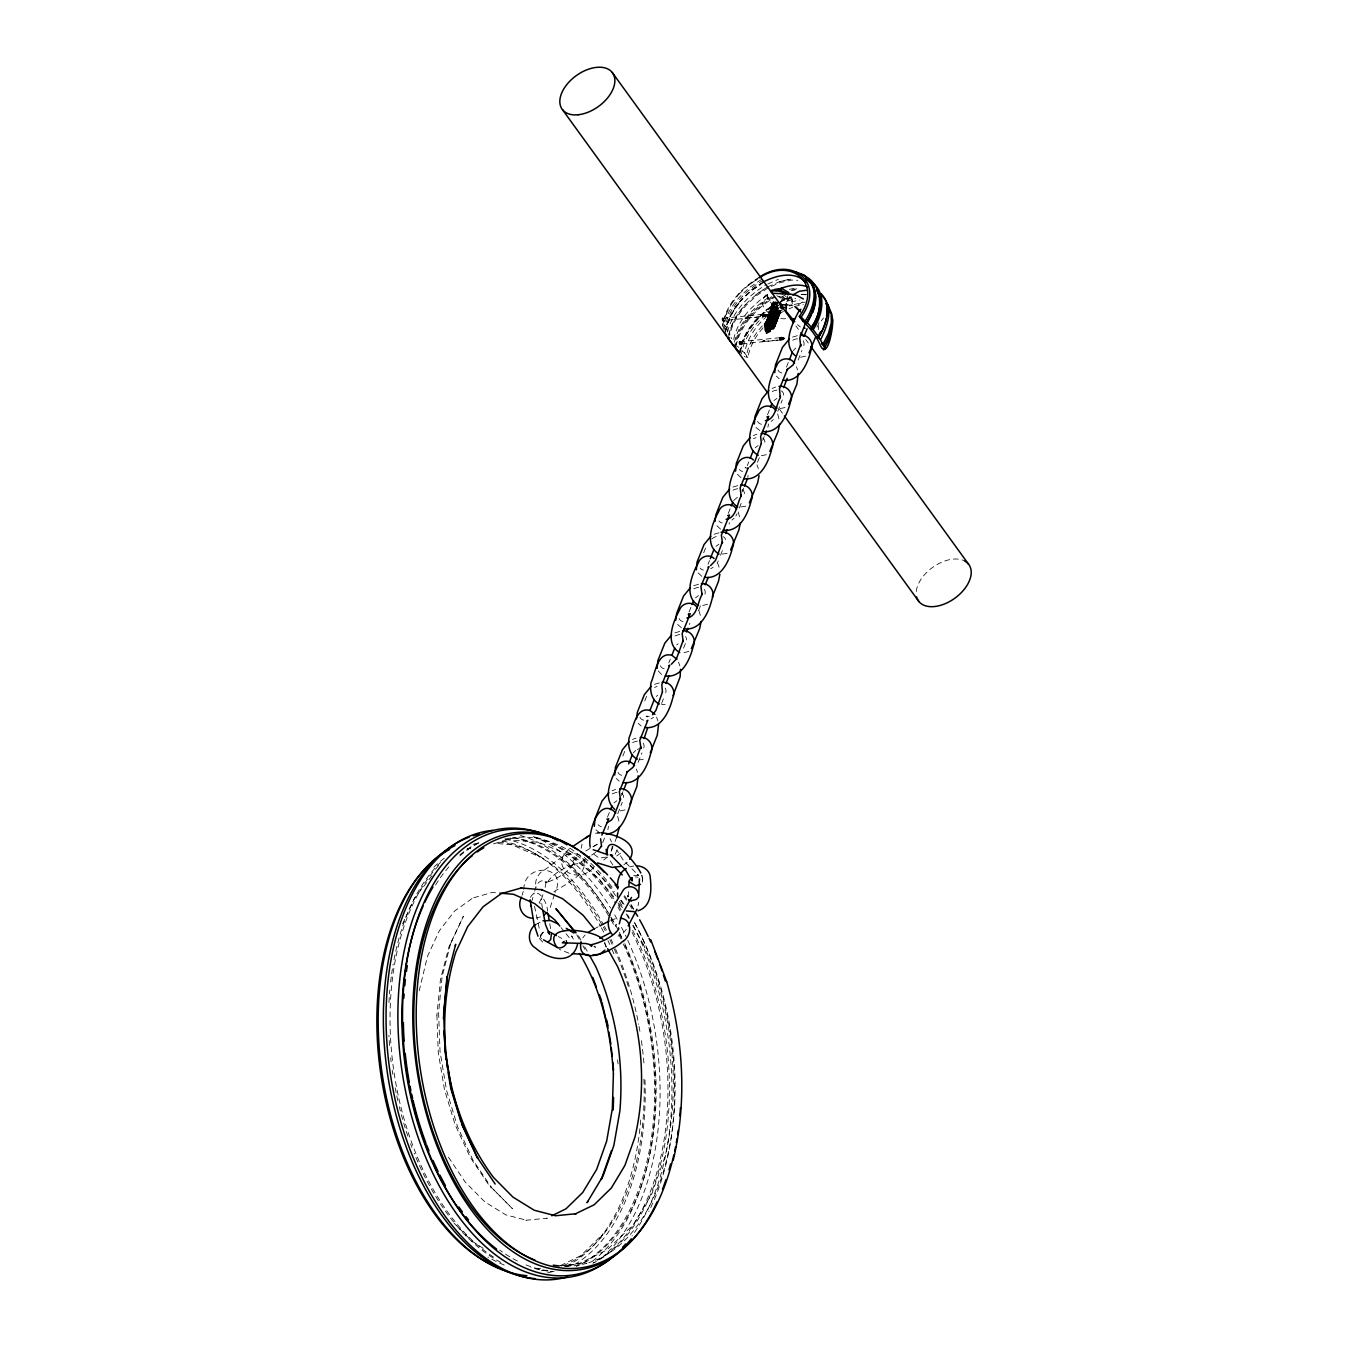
<?xml version="1.0" encoding="UTF-8"?>
<svg xmlns="http://www.w3.org/2000/svg" width="1347" height="1347" viewBox="0 0 1347 1347"><rect width="100%" height="100%" fill="white"/><g stroke="black" fill="none" stroke-linecap="round" stroke-linejoin="round"><path stroke-width="0.75" stroke-dasharray="5 3.75" d="M617.094 849.688L615.175 854.402M642.654 879.473L641.795 875.213L642.115 876.274M642.266 882.167L642.654 879.423M642.637 880.82L642.3 876.931M628.527 896.698L628.729 890.384M540.484 936.333L540.551 935.037M419.186 990.853L427.487 956.319L439.358 930.726L454.629 911.027L473.117 897.792L472.309 898.18L492.16 892.438L495.932 892.775M762.52 315.198L763.025 314.255L767.756 314.945C763.193 318.97 758.63 313.902 767.756 314.945L763.294 316.562L723.272 320.603L723.524 318.246L723.474 320.434M723.002 318.296L763.025 314.255L767.756 314.945L763.698 316.141L765.298 316.175L763.193 314.272M739.991 341.734L780.014 337.693L784.745 338.383C778.212 344.411 777.472 333.719 784.745 338.383L780.283 340L740.261 344.041M780.334 337.794L784.745 338.383L780.688 339.596L782.287 339.612L780.166 337.71M608.507 826.283L607.867 829.634M729.299 522.552L729.182 524.101M747.821 477.444L748.056 475.39M768.531 423.918L767.891 427.268M818.723 325.721L818.218 329.695M605.813 946.992L604.517 941.368M612.296 846.152L611.622 850.462M759.304 277.229C741.507 287.904 724.922 305.163 722.413 326.546M581.18 848.206L582.022 844.03M638.023 905.807L638.714 902.271M722.379 325.149L726.252 313.986M689.832 623.257L689.445 624.537M647.452 716.89L647.621 716.217M723.928 330.554C727.919 308.85 744.201 291.508 762.655 280.563M727.835 331.109A78.126 50.445 13.3 0 1 726.892 328.567L729.535 318.515L734.839 308.194L742.466 298.293M727.548 332.137C732.313 311.527 748.444 295.397 766.089 284.789M728.912 334.544C733.576 314.541 748.915 298.495 766.056 288.005M734.401 342.121C739.065 322.118 754.404 306.072 771.545 295.599M735.984 346.179C740.379 324.829 756.795 307.958 774.996 297.081M739.974 352.695C743.965 330.992 760.247 313.666 778.701 302.705M783.398 311.393C766.376 321.462 751.458 337.508 747.871 357.511L744.588 352.981C748.174 332.978 763.092 316.932 780.115 306.863M522.08 895.267L523.225 891.411M523.815 889.475C523.646 862.147 568.586 864.572 555.099 892.489M531.493 902.204L534.22 893.078M534.776 891.243C535.146 886.006 539.036 879.069 545.249 880.904L547.269 882.554L545.097 881.999L546.545 883.699C551.546 874.388 564.528 867.417 573.687 864.471L573.149 860.615L579.311 855.278M542.959 894.677L540.046 903.601M545.148 887.37L546.192 881.645L546.444 882.47C555.587 879.524 568.569 872.553 573.553 863.242L573.317 864.185L572.778 862.652L574.748 864.067L578.57 863.595L589.986 856.187M554.526 894.408L549.627 909.208M540.299 936.805L542.689 933L545.552 931.552M726.218 314.12L731.556 303.664M530.449 897.287C537.621 884.743 547.741 903.113 547.471 911.027M540.4 935.727L542.521 932.461L545.215 931.653M763.8 315.602L763.446 316.494L767.756 314.945L763.345 314.356M764.877 324.795L774.39 300.432M765.18 326.866A5.523 3.165 21.3 0 1 768.733 322.455A5.523 3.165 21.3 0 1 774.239 328.399A5.523 3.165 21.3 0 1 765.18 326.866L765.416 326.395M769.255 331.463A1.936 1.111 21.3 0 0 767.335 329.375A1.936 1.111 21.3 0 0 766.089 330.924A1.936 1.111 21.3 0 0 769.255 331.463L769.39 331.21M780.469 303.328L782.22 298.832L789.174 297.839L787.995 300.852M770.501 330.385A2.711 1.549 21.3 0 0 767.79 327.456A2.711 1.549 21.3 0 0 766.056 329.628A2.711 1.549 21.3 0 0 770.501 330.385L770.686 330.015M771.191 329.796A3.149 1.802 21.3 0 0 768.043 326.412A3.149 1.802 21.3 0 0 766.022 328.921A3.149 1.802 21.3 0 0 771.191 329.796L771.41 329.375M772.808 328.298A4.125 2.357 21.3 0 0 768.682 323.869A4.125 2.357 21.3 0 0 766.039 327.153A4.125 2.357 21.3 0 0 772.808 328.298L773.077 327.742M773.599 327.725L780.182 310.803M787.322 300.6L787.153 297.131L788.904 292.636M791.985 304.203L792.39 303.142M780.789 339.04L780.435 339.932L784.745 338.383L779.846 337.76L784.745 338.383L780.115 339.983M622.836 756.071L625.109 750.346M644.758 700.928L647.031 695.204M703.69 552.741L706.737 545.114M607.497 817.107L609.72 811.517M668.819 662.892L670.301 659.171M689.058 611.993L691.28 606.419M708.051 564.258L709.532 560.537M728.289 513.375L730.512 507.785M747.282 465.624L748.764 461.903M767.521 414.741L769.743 409.151M786.446 367.142L788.668 361.552M602.681 842.666L606.386 833.355M621.455 795.488L622.937 791.767M742.248 491.756L743.729 488.035M762.722 440.301L764.187 436.58M617.734 813.723L622.28 802.273M638.141 762.385L641.93 752.855M661.596 703.437L663.869 697.712M683.569 648.16L685.842 642.452A11.029 6.937 -36.4 0 0 685.572 636.575M698.554 610.528L700.827 604.803M720.527 555.25L722.8 549.525M739.284 508.072L741.557 502.364M757.485 462.341L759.759 456.616M777.758 411.357L782.304 399.924M798.165 360.036L801.953 350.506M611.134 851.22L614.249 843.407M615.023 841.471L616.572 837.565M402.585 923.874L405.127 918.401M405.969 916.583L414.455 898.365L434.003 873.109M765.972 333.18C768.75 334.561 762.217 329.274 764.894 325.519M626.304 929.329L622.297 934.262L618.088 936.098M600.981 1236.832L603.136 1233.835L580.742 1255.673L560.655 1265.523M787.759 300.482L792.76 294.926M821.266 320.956L823.438 318.044M731.488 303.934L739.183 293.764M582.746 937.882L585.069 935.003M793.248 350.607L795.757 348.014M733.61 500.562L737.685 497.009M633.225 752.956L635.733 750.38M592.933 846.876L598.506 843.744M620.462 853.274L616.673 855.985M798.333 304.759L802.846 301.745M739.149 293.983L748.595 284.992L759.152 277.92M773.953 400.547L776.916 398.375M755.196 447.726L758.159 445.554M715.964 546.36L718.928 544.188M695.507 597.815L698.47 595.643M676.733 644.977L678.13 643.782M656.275 696.45L657.673 695.237M613.929 802.913L616.892 800.741M766.914 333.568L772.74 328.786M569.394 848.728C547.017 867.653 579.058 886.595 594.465 866.374M607.649 857.062L601.318 861.794M627.247 862.232L623.846 864.791M766.359 294.639C753.714 305.87 774.693 320.872 786.614 318.549M748.679 285.093L757.839 278.947M761.627 279.351L750.178 287.029L739.974 296.559A60.127 36.773 -35.9 0 0 723.204 328.954M751.862 289.521L760.92 283.442M763.294 282.045L752.013 289.605L741.961 298.983A59.352 36.302 -35.9 0 0 725.427 330.992M763.631 282.298L752.266 289.925L742.13 299.371A59.739 36.537 -35.9 0 0 725.477 331.581M752.401 290.11L760.449 284.722M755.785 294.757L767.285 287.046M767.958 287.989L756.458 295.7L746.204 305.264A60.379 36.925 -35.9 0 0 729.973 334.359M767.723 294.959L759.759 300.297L749.808 309.591A58.78 35.948 -35.9 0 0 733.442 341.296M771.814 296.66L761.947 303.277L751.71 312.841A60.379 36.925 -35.9 0 0 734.856 345.371M774.138 296.508L762.638 304.22L752.384 313.784A60.379 36.925 -35.9 0 0 735.546 346.314M777.96 302.082L766.595 309.692L756.458 319.155A59.739 36.537 -35.9 0 0 739.806 351.348M778.01 302.334L766.729 309.894L756.677 319.29A59.352 36.302 -35.9 0 0 740.126 351.281M779.862 304.523L768.413 312.201L758.209 321.714A60.127 36.773 -35.9 0 0 741.439 354.126M782.759 309.591C765.45 319.542 748.494 337.945 746.39 357.14C746.912 357.107 747.417 357.309 747.871 357.511M585.777 850.95L597.108 844.199M591.602 855.109L596.452 851.86M535.635 924.513L542.942 920.809M744.925 318.229L746.81 317.05L747.972 316.932L744.925 318.229L765.298 316.175L763.766 315.888L767.756 314.945L762.873 314.322M761.914 341.683L763.8 340.505L764.961 340.387L761.914 341.683L782.287 339.612L780.755 339.326L784.745 338.383L780.485 337.962M707.596 604.214L700.794 605.982M688.839 651.392L682.037 653.16M553.87 891.815C562.271 885.72 595.963 871.56 580.405 855.396M633.612 875.752L638.326 875.18L623.19 860.093L617.078 850.445M594.616 928.639L598.203 926.77M539.069 903.046L541.124 899.173L542.42 908.299M805.489 356.231L799.663 357.41M785.082 407.552L779.256 408.73M766.308 454.714L760.499 455.892M745.851 506.186L738.846 507.263M727.094 553.348L720.089 554.425M625.059 809.917L619.233 811.096M606.285 857.079L599.28 858.157L593.202 853.745M767.841 284.015L778.347 279.351M767.739 286.877L780.098 281.388L792.087 278.728M771.376 286.456L779.93 282.668L791.565 280.075L797.845 280.294M781.344 300.583L789.78 296.828M781.361 300.836L789.746 297.115M778.381 302.856L790.723 297.367M786.665 301.492L795.639 298.361M788.887 308.934L792.558 307.318M546.461 1218.395L547.32 1218.193L525.936 1220.247L526.829 1220.264L505.967 1214.927L484.937 1201.979L465.17 1182.026L447.979 1156.433M610.713 920.237L617.33 918.166M792.558 337.104L799.411 335.1M772.151 388.424L775.619 387.044M753.394 435.603L756.862 434.222M732.92 487.058L739.772 485.055M714.163 534.22L720.999 532.233M693.705 585.692L700.541 583.689M674.931 632.854L681.784 630.867M654.474 684.327L661.31 682.323M632.534 739.469L636.003 738.089M637.299 749.42L638.949 748.764M612.127 790.79L615.596 789.409M763.126 316.545L767.756 314.945L763.496 314.525M762.958 316.444L767.756 314.945L762.722 314.457M779.947 339.899L784.745 338.383L779.61 338.097M763.698 316.141L767.756 314.945L762.621 314.659M780.688 339.596L784.745 338.383L780.62 338.181M468.133 848.863L467.072 849.166L473.841 847.229M493.49 843.862L515.581 837.447A216.21 127.847 81.1 0 1 614.283 891.798M536.476 918.014L540.383 916.92M762.806 316.292L767.756 314.945L763.631 314.743M779.795 339.73L784.745 338.383L779.543 338.366M665.149 704.447L661.579 704.616M643.209 759.59L639.64 759.759M629.908 866.879L633.696 866.003M779.256 281.725L790.874 279.149M789.308 289.386L795.117 288.09M791.918 289.891L797.727 288.595M791.228 290.75L795.185 289.874M791.11 301.964L800 299.994M794.174 304.506L805.253 302.048M794.393 306.493L803.283 304.523M762.688 316.074L767.756 314.945L762.554 314.912M779.677 339.511L784.745 338.383L780.704 338.451M649.271 716.335L646.139 716.183L647.25 716.789M762.587 315.804L767.756 314.945L763.732 315.013M779.576 339.242L784.745 338.383L779.509 338.653M568.097 1265.826L579.749 1263.267L606.958 1249.932L633.191 1224.844L651.746 1194.183L665.132 1156.147C681.649 1085.766 672.591 1010.721 643.563 944.819L643.159 944.112M762.537 315.501L767.756 314.945L763.783 315.299M779.526 338.939L784.745 338.383L780.772 338.754M560.133 1265.759L586.871 1263.267A216.21 127.847 81.1 0 1 561.312 1266.045M564.157 1266.197L569.192 1265.725M540.585 1268.453L533.26 1268.234M595.526 833.237L599.432 833.052M505.647 839.568L538.716 842.296L570.017 855.665L598.927 878.648L614.198 897.388M600.61 832.749L597.125 832.833M635.279 876.914L638.007 877.183M801.263 294.269L809.547 294.538M801.145 294.572L809.379 294.858M776.815 304.456L771.511 304.371L773.094 301.408L777.758 305.685M497.919 843.592L511.944 844.788L540.046 857.079L537.032 854.84M789.19 304.994L793.097 305.887M569.006 953.221L559.342 949.366M746.12 467.864L745.059 467.46L746.171 468.066M759.792 430.518L755.953 427.47M741.018 477.697L736.691 473.639M720.561 529.152L716.234 525.094M701.804 576.331L697.46 572.273M681.329 627.786L677.002 623.728M599.752 832.884L595.93 829.836M579.378 854.907C564.915 849.031 552.943 865.818 541.662 871.56C537.285 875.466 533.951 882.016 536.611 887.808M745.278 357.039L744.251 356.416M558.23 936.519L561.733 938.421M781.748 293.966L787.153 297.131M776.815 295.666L782.22 298.832M483.203 1248.299L471.82 1241.025L454.208 1223.261M800.354 326.951L797.508 324.694M542.706 942.075L539.036 938.202M541.713 938.876L540.383 937.344M593.909 946.133L595.323 947.53L594.886 946.082M779.206 378.76L776.377 376.15M661.579 674.51L658.245 670.907M641.105 725.982L638.276 723.373M619.182 781.125L616.354 778.515M619.401 903.786L623.291 908.602M578.486 935.811L580.961 940.088M561.093 927.612L564.814 932.208M566.06 933.74L571.027 939.869M572.34 936.99L571.583 935.879L573.569 939.448M795.925 325.991L798.401 329.392M805.792 339.596L808.267 342.997M723.625 324.038L726.892 328.567M779.492 409.168L783.196 414.27M612.952 864.959L609.349 859.639M627.921 896.732L627.449 895.553L627.82 897.068M619.974 906.565L617.97 902.844M630.985 904.426L633.932 909.696M626.271 913.923L628.78 918.418M632.72 925.456L643.563 944.819M604.618 943.371L606.672 947.059M584.75 946.857L588.673 953.878M576.769 934.784L581.853 943.877M582.864 945.695L584.901 949.315M610.006 838.76L611.555 841.858M756.963 464.799L758.327 468.571M738.207 511.961L740.21 519.252M717.732 563.416L719.096 567.205M698.975 610.595L700.979 617.886M678.501 662.051L679.865 665.839M656.578 717.193L657.942 720.982M534.523 906.194L539.844 931.114M796.431 366.788L797.542 369.954M777.674 413.95L779.425 420.618M636.407 769.154L637.518 772.302M617.65 816.316L619.401 822.983M549.761 923.722L550.788 929.683M617.6 1059.752L618.02 1063.861M819.01 322.573A58.78 35.948 -35.9 0 1 816.602 327.893M731.775 338.77A78.126 50.445 13.3 0 1 731 337.491M729.603 334.948A78.126 50.445 13.3 0 1 728.963 333.669M744.588 352.998A78.126 50.445 13.3 0 1 742.096 350.792M738.594 347.341A78.126 50.445 13.3 0 1 737.483 346.162M740.513 351.803A59.352 36.302 -35.9 0 1 757.048 319.795M728.693 336.851A60.379 36.925 -35.9 0 1 745.531 304.321M725.797 331.514A59.352 36.302 -35.9 0 1 742.332 299.505M504.721 838.912A220.959 130.659 81.1 0 1 603.422 924.513M604.433 926.332A220.959 130.659 81.1 0 1 606.386 930.002M611.117 939.398A220.959 130.659 81.1 0 1 612.919 943.22M615.444 948.793A220.959 130.659 81.1 0 1 638.663 1024.309M639.034 1026.363A220.959 130.659 81.1 0 1 640.111 1032.476M641.391 1040.659A220.959 130.659 81.1 0 1 644.135 1065.494M644.96 1079.89A220.959 130.659 81.1 0 1 572.189 1265.911M533.345 836.504A226.734 134.077 81.1 0 1 610.595 908.013M614.687 914.849A226.734 134.077 81.1 0 1 617.667 920.136M621.506 927.342A226.734 134.077 81.1 0 1 626.069 936.603M627.769 940.29A226.734 134.077 81.1 0 1 602.126 1257.61M520.413 835.527A225.101 133.1 81.1 0 1 609.736 915.354M610.78 917.172A225.101 133.1 81.1 0 1 615.865 926.433M619.738 934.06A225.101 133.1 81.1 0 1 622.516 939.886M624.974 945.308A225.101 133.1 81.1 0 1 590.205 1262.829M500.882 1262.425A220.167 130.188 81.1 0 1 455.067 1223.749M453.686 1222.066A220.167 130.188 81.1 0 1 414.203 1153.234M411.929 1147.442A220.167 130.188 81.1 0 1 410.549 1143.721M407.872 1136.144A220.167 130.188 81.1 0 1 399.268 1106.712M397.853 1100.718A220.167 130.188 81.1 0 1 396.523 1094.69M396.102 1092.67A220.167 130.188 81.1 0 1 394.907 1086.558M392.802 1074.249A220.167 130.188 81.1 0 1 392.196 1070.141M391.135 1061.907A220.167 130.188 81.1 0 1 390.664 1057.816M389.552 1045.525A220.167 130.188 81.1 0 1 388.929 1035.237M388.963 1002.538A220.167 130.188 81.1 0 1 389.805 990.096M390.63 981.896A220.167 130.188 81.1 0 1 391.371 975.834M391.657 973.83A220.167 130.188 81.1 0 1 393.206 963.981M393.981 959.738A220.167 130.188 81.1 0 1 440.469 862.45M512.601 837.783A220.167 130.188 81.1 0 1 609.955 918.098M610.982 919.866A220.167 130.188 81.1 0 1 614.99 927.073M618.812 934.498A220.167 130.188 81.1 0 1 622.466 942.092M623.307 943.927A220.167 130.188 81.1 0 1 576.297 1266.433M569.949 848.122A226.734 134.077 81.1 0 1 617.145 897.994M619.283 901.21A226.734 134.077 81.1 0 1 623.459 907.844M627.517 914.748A226.734 134.077 81.1 0 1 629.504 918.284M633.343 925.507A226.734 134.077 81.1 0 1 632.046 1235.923M546.326 1270.17A216.21 127.847 81.1 0 1 540.4 1270.81M504.199 1264.968A216.21 127.847 81.1 0 1 487.951 1257.02M433.869 867.182A216.21 127.847 81.1 0 1 444.712 857.955M473.016 844.316A216.21 127.847 81.1 0 1 480.778 842.751M498.643 842.212A216.21 127.847 81.1 0 1 605.241 930.642M609.922 939.768A216.21 127.847 81.1 0 1 612.599 945.375M614.249 948.995A216.21 127.847 81.1 0 1 628.594 987.418M643.933 1079.099A216.21 127.847 81.1 0 1 561.648 1266.214M505.832 839.029A216.21 127.847 81.1 0 1 511.675 837.935M620.462 900.217A216.21 127.847 81.1 0 1 622.853 903.702M634.184 922.257A216.21 127.847 81.1 0 1 588.757 1262.695M502.414 840.999A219.207 129.615 81.1 0 1 600.341 925.928M601.334 927.729A219.207 129.615 81.1 0 1 604.247 933.218M607.968 940.694A219.207 129.615 81.1 0 1 609.77 944.483M612.262 950.005A219.207 129.615 81.1 0 1 613.878 953.76M640.717 1119.929A219.207 129.615 81.1 0 1 565.656 1266.55M552.371 1271.669A219.207 129.615 81.1 0 1 546.528 1273.1M584.345 857.517A225.101 133.1 81.1 0 1 594.936 867.35M597.597 870.095A225.101 133.1 81.1 0 1 614.249 890.013M621.337 900.2A225.101 133.1 81.1 0 1 624.638 905.302M635.06 923.436A225.101 133.1 81.1 0 1 648.799 1211.475M547.724 1270.659A220.167 130.188 81.1 0 1 522.771 1263.553M517.433 1261.028A220.167 130.188 81.1 0 1 499.788 1250.134M435.552 884.979A220.167 130.188 81.1 0 1 451.279 864.202M459.849 855.901A220.167 130.188 81.1 0 1 479.785 842.548M535.567 837.228A220.167 130.188 81.1 0 1 616.236 902.254M618.408 905.521A220.167 130.188 81.1 0 1 621.59 910.589M632.652 930.322A220.167 130.188 81.1 0 1 605.628 1255.64M603.86 1256.852A220.167 130.188 81.1 0 1 592.933 1263.25M554.139 1271.534A220.167 130.188 81.1 0 1 550.064 1271.299M548.162 1271.113A220.167 130.188 81.1 0 1 530.87 1267.392M459.967 854.773A220.167 130.188 81.1 0 1 482.058 841.067M534.102 837.447A220.167 130.188 81.1 0 1 614.771 902.473M618.004 907.423A220.167 130.188 81.1 0 1 620.125 910.808M632.113 932.427A220.167 130.188 81.1 0 1 593.337 1262.526M493.473 1257.02A220.167 130.188 81.1 0 1 393.307 1067.262A220.167 130.188 81.1 0 1 440.604 863.545M514.066 837.565A220.167 130.188 81.1 0 1 610.393 916.112M611.42 917.863A220.167 130.188 81.1 0 1 618.391 930.541M619.351 932.393A220.167 130.188 81.1 0 1 623.93 941.856M624.772 943.691A220.167 130.188 81.1 0 1 581.5 1264.378M624.503 895.721A219.207 129.615 81.1 0 1 626.944 899.224M631.373 905.908A219.207 129.615 81.1 0 1 633.494 909.292M623.981 896.597A220.959 130.659 81.1 0 1 626.422 900.166M629.672 905.133A220.959 130.659 81.1 0 1 631.81 908.535M675.049 635.986A11.029 6.937 -36.4 0 1 680.083 634.521M664.189 668.701A11.029 6.937 -36.4 0 1 660.198 665.098M723.44 536.712A11.029 6.937 -36.4 0 1 725.562 539.608M711.822 538.851A11.029 6.937 -36.4 0 1 719.315 535.887M718.254 560.975A11.029 6.937 -36.4 0 1 717.059 563.214M713.152 567.222A11.029 6.937 -36.4 0 1 710.711 568.72M703.403 570.067A11.029 6.937 -36.4 0 1 700.187 568.148M643.176 743.174A11.029 6.937 -36.4 0 1 643.445 749.05M632.652 742.601A11.029 6.937 -36.4 0 1 637.687 741.119M621.792 775.3A11.029 6.937 -36.4 0 1 617.802 771.696M762.671 438.078A11.029 6.937 -36.4 0 1 764.305 445.183M753.495 438.735A11.029 6.937 -36.4 0 1 756.054 437.708M742.635 471.433A11.029 6.937 -36.4 0 1 739.402 469.514M665.115 688.031A11.029 6.937 -36.4 0 1 665.384 693.907M654.575 687.458A11.029 6.937 -36.4 0 1 657.134 686.431M653.463 717.311A11.029 6.937 -36.4 0 1 651.022 718.81M643.714 720.157A11.029 6.937 -36.4 0 1 639.741 716.553M803.199 340.808A11.029 6.937 -36.4 0 1 803.486 346.684M792.676 340.235A11.029 6.937 -36.4 0 1 797.71 338.754M781.816 372.951A11.029 6.937 -36.4 0 1 777.825 369.347M781.428 390.916A11.029 6.937 -36.4 0 1 783.062 398.005M772.252 391.556A11.029 6.937 -36.4 0 1 777.303 390.091M773.313 419.54A11.029 6.937 -36.4 0 1 771.141 421.426M761.392 424.271A11.029 6.937 -36.4 0 1 757.418 420.668M621.405 793.265A11.029 6.937 -36.4 0 1 623.038 800.371M612.228 793.922A11.029 6.937 -36.4 0 1 617.28 792.44M601.368 826.637A11.029 6.937 -36.4 0 1 598.152 824.701M742.197 489.533A11.029 6.937 -36.4 0 1 743.83 496.639M733.037 490.19A11.029 6.937 -36.4 0 1 738.072 488.708M737.011 513.796A11.029 6.937 -36.4 0 1 735.816 516.036M734.081 518.174A11.029 6.937 -36.4 0 1 731.909 520.043M722.177 522.905A11.029 6.937 -36.4 0 1 718.944 520.969M704.329 589.397A11.029 6.937 -36.4 0 1 704.616 595.273M693.806 588.824A11.029 6.937 -36.4 0 1 698.84 587.343M682.946 621.523A11.029 6.937 -36.4 0 1 678.972 617.919M779.694 311.073A5.523 3.165 21.3 0 1 771.629 307.672A5.523 3.165 21.3 0 1 775.855 304.169M779.307 310.147A4.597 2.643 21.3 0 1 772.572 307.318A4.597 2.643 21.3 0 1 776.091 304.405M777.253 304.691A4.597 2.643 21.3 0 1 778.347 305.163M779.846 310.551A4.597 2.643 21.3 0 1 773.986 309.709A4.597 2.643 21.3 0 1 772.488 305.718A4.597 2.643 21.3 0 1 778.078 305.853M780.031 311.106A5.523 3.165 21.3 0 1 775.333 314.508A5.523 3.165 21.3 0 1 770.114 308.884A5.523 3.165 21.3 0 1 778.381 309.339M778.785 309.995A4.597 2.643 21.3 0 1 776.209 313.733A4.597 2.643 21.3 0 1 770.989 309.12A4.597 2.643 21.3 0 1 777.977 309.288M777.994 308.985A5.523 3.165 21.3 0 1 772.1 304.641A5.523 3.165 21.3 0 1 776.68 302.065M778.01 308.059A4.597 2.643 21.3 0 1 773.212 304.809A4.597 2.643 21.3 0 1 775.805 302.199M777.741 308.749A4.597 2.643 21.3 0 1 772.824 305.129A4.597 2.643 21.3 0 1 776.647 302.991M777.724 309.692A5.523 3.165 21.3 0 1 771.831 305.331A5.523 3.165 21.3 0 1 776.394 302.772M777.472 309.456A4.597 2.643 21.3 0 1 772.555 305.836A4.597 2.643 21.3 0 1 776.377 303.698M780.654 311.325A5.523 3.165 21.3 0 1 775.148 313.699A5.523 3.165 21.3 0 1 770.265 308.429A5.523 3.165 21.3 0 1 777.455 307.891M779.913 311.561A4.597 2.643 21.3 0 1 774.205 312.386A4.597 2.643 21.3 0 1 771.663 307.84A4.597 2.643 21.3 0 1 778.246 308.581M780.401 311.41A5.523 3.165 21.3 0 1 773.38 310.416A5.523 3.165 21.3 0 0 769.844 314.912A5.523 3.165 21.3 0 0 778.903 316.461A5.523 3.165 21.3 0 0 773.38 310.5A5.523 3.165 21.3 0 1 771.562 305.617A5.523 3.165 21.3 0 1 778.28 305.786M779.576 311.241A4.597 2.643 21.3 0 1 773.717 310.416A4.597 2.643 21.3 0 1 772.218 306.426A4.597 2.643 21.3 0 1 777.808 306.56M777.741 307.183A5.523 3.165 21.3 0 0 770.669 307.47A5.523 3.165 21.3 0 0 774.508 312.689A5.523 3.165 21.3 0 0 780.906 311.494A5.523 3.165 21.3 0 1 773.919 311.595A5.523 3.165 21.3 0 1 771.107 306.544A5.523 3.165 21.3 0 1 778.01 306.493M779.879 311.477A4.597 2.643 21.3 0 1 774.121 311.511A4.597 2.643 21.3 0 1 771.78 307.301A4.597 2.643 21.3 0 1 777.522 307.268M779.964 310.366A5.523 3.165 21.3 0 1 771.898 306.964A5.523 3.165 21.3 0 1 776.125 303.479M781.816 296.155A4.597 2.643 21.3 0 1 784.493 299.724A4.597 2.643 21.3 0 1 780.721 301.172M790.824 296.761A13.184 7.56 21.3 0 1 789.325 305.988M777.286 305.298A13.184 7.56 21.3 0 1 767.874 293.427L767.47 294.488A13.184 7.56 21.3 0 0 776.865 306.341M790.42 297.822A13.184 7.56 21.3 0 1 790.824 305.836M779.138 296.458A4.597 2.643 21.3 0 1 783.786 301.408M782.876 296.593A4.597 2.643 21.3 0 1 784.459 299.893A4.597 2.643 21.3 0 1 780.789 301.004M916.263 591.501A31.065 18.993 -35.9 0 1 935.256 565.622A31.065 18.993 -35.9 0 1 964.654 560.992M436.899 1015.133L438.263 1052.462L444.476 1089.622L455.252 1125.014L470.322 1157.477L488.641 1184.703L512.416 1208.629L490.51 1186.539L491.621 1187.801L472.797 1159.801L457.677 1127.052L446.547 1090.346L440.031 1051.451L438.6 1012.523L442.119 976.541L450.891 942.597L450.42 944.112L463.435 916.128L448.854 947.076L440.452 979.572L436.899 1015.133M740.042 342.357C740.48 346.684 742.214 340.202 740.042 342.357M616.387 924.614L615.512 925.507L616.387 924.614M772.555 304.052L771.663 304.388L772.555 304.052M573.687 864.471L572.829 864.404L575.001 864.959L573.165 863.663L573.755 864.303M638.326 875.18L637.4 874.557L638.326 875.23M722.278 318.262A1.852 1.01 84.2 0 0 723.086 321.26A1.852 1.01 84.2 0 0 724.046 318.818A1.852 1.01 84.2 0 0 722.278 318.262M722.8 318.212A1.852 1.01 84.2 0 0 723.625 321.209A1.852 1.01 84.2 0 0 724.568 318.768A1.852 1.01 84.2 0 0 722.8 318.212M739.267 341.7A1.852 1.01 84.2 0 0 740.075 344.697A1.852 1.01 84.2 0 0 741.035 342.256A1.852 1.01 84.2 0 0 739.267 341.7M739.789 341.65A1.852 1.01 84.2 0 0 740.597 344.647A1.852 1.01 84.2 0 0 741.557 342.205A1.852 1.01 84.2 0 0 739.789 341.65M769.558 315.619A5.523 3.165 21.3 0 0 778.633 317.168A5.523 3.165 21.3 0 0 773.111 311.208A5.523 3.165 21.3 0 0 769.558 315.619M770.4 315.114A4.597 2.643 21.3 0 0 777.96 316.393A4.597 2.643 21.3 0 0 773.363 311.426A4.597 2.643 21.3 0 0 770.4 315.114M770.13 315.804A4.597 2.643 21.3 0 0 777.69 317.101A4.597 2.643 21.3 0 0 773.077 312.134A4.597 2.643 21.3 0 0 770.13 315.804M767.925 319.845A5.523 3.165 21.3 0 0 776.983 321.377A5.523 3.165 21.3 0 0 771.461 315.417A5.523 3.165 21.3 0 0 767.925 319.845M768.767 319.323A4.597 2.643 21.3 0 0 776.31 320.603A4.597 2.643 21.3 0 0 771.713 315.653A4.597 2.643 21.3 0 0 768.767 319.323M768.48 320.03A4.597 2.643 21.3 0 0 776.04 321.31A4.597 2.643 21.3 0 0 771.444 316.343A4.597 2.643 21.3 0 0 768.48 320.03M768.194 319.138A5.523 3.165 21.3 0 0 777.27 320.67A5.523 3.165 21.3 0 0 771.747 314.71A5.523 3.165 21.3 0 0 768.194 319.138M769.036 318.616A4.597 2.643 21.3 0 0 776.596 319.913A4.597 2.643 21.3 0 0 771.983 314.945A4.597 2.643 21.3 0 0 769.036 318.616M770.383 313.514A5.523 3.165 21.3 0 0 779.458 315.046A5.523 3.165 21.3 0 0 773.936 309.103A5.523 3.165 21.3 0 0 770.383 313.514M771.225 312.992A4.597 2.643 21.3 0 0 778.785 314.289A4.597 2.643 21.3 0 0 774.171 309.322A4.597 2.643 21.3 0 0 771.225 312.992M770.955 313.699A4.597 2.643 21.3 0 0 778.499 314.979A4.597 2.643 21.3 0 0 773.902 310.029A4.597 2.643 21.3 0 0 770.955 313.699M770.114 314.221A5.523 3.165 21.3 0 0 779.172 315.754A5.523 3.165 21.3 0 0 773.666 309.793A5.523 3.165 21.3 0 0 770.114 314.221M770.669 314.407A4.597 2.643 21.3 0 0 778.229 315.686A4.597 2.643 21.3 0 0 773.633 310.719A4.597 2.643 21.3 0 0 770.669 314.407M768.463 318.431A5.523 3.165 21.3 0 0 777.539 319.98A5.523 3.165 21.3 0 0 772.016 314.019A5.523 3.165 21.3 0 0 768.463 318.431M769.305 317.926A4.597 2.643 21.3 0 0 776.865 319.205A4.597 2.643 21.3 0 0 772.269 314.238A4.597 2.643 21.3 0 0 769.305 317.926M769.289 316.326A5.523 3.165 21.3 0 0 778.364 317.858A5.523 3.165 21.3 0 0 772.841 311.898A5.523 3.165 21.3 0 0 769.289 316.326M769.861 316.511A4.597 2.643 21.3 0 0 777.404 317.791A4.597 2.643 21.3 0 0 772.808 312.841A4.597 2.643 21.3 0 0 769.861 316.511M768.75 317.724A5.523 3.165 21.3 0 0 777.808 319.273A5.523 3.165 21.3 0 0 772.286 313.312A5.523 3.165 21.3 0 0 768.75 317.724M769.575 317.219A4.597 2.643 21.3 0 0 777.135 318.498A4.597 2.643 21.3 0 0 772.538 313.531A4.597 2.643 21.3 0 0 769.575 317.219M769.019 317.033A5.523 3.165 21.3 0 0 778.078 318.565A5.523 3.165 21.3 0 0 772.555 312.605A5.523 3.165 21.3 0 0 769.019 317.033M770.669 312.807A5.523 3.165 21.3 0 0 779.728 314.356A5.523 3.165 21.3 0 0 774.205 308.396A5.523 3.165 21.3 0 0 770.669 312.807M771.494 312.302A4.597 2.643 21.3 0 0 779.054 313.582A4.597 2.643 21.3 0 0 774.458 308.615A4.597 2.643 21.3 0 0 771.494 312.302M765.736 331.143A2.324 1.33 21.3 0 0 769.541 331.783A2.324 1.33 21.3 0 0 767.218 329.291A2.324 1.33 21.3 0 0 765.736 331.143M765.972 331.227A1.936 1.111 21.3 0 0 769.154 331.766A1.936 1.111 21.3 0 0 767.218 329.678A1.936 1.111 21.3 0 0 765.972 331.227M765.871 329.948A2.795 1.6 21.3 0 0 770.467 330.722A2.795 1.6 21.3 0 0 767.672 327.708A2.795 1.6 21.3 0 0 765.871 329.948A2.711 1.549 21.3 0 0 770.349 330.79A2.711 1.549 21.3 0 0 767.638 327.877A2.711 1.549 21.3 0 0 765.904 330.032M766.291 329.678A2.324 1.33 21.3 0 0 770.13 330.335A2.324 1.33 21.3 0 0 767.79 327.809A2.324 1.33 21.3 0 0 766.291 329.678M766.157 330.032A2.324 1.33 21.3 0 0 769.979 330.689A2.324 1.33 21.3 0 0 767.655 328.18A2.324 1.33 21.3 0 0 766.157 330.032M765.635 330.554A2.795 1.6 21.3 0 0 770.231 331.328A2.795 1.6 21.3 0 0 767.436 328.314A2.795 1.6 21.3 0 0 765.635 330.554M766.056 330.284A2.324 1.33 21.3 0 0 769.878 330.941A2.324 1.33 21.3 0 0 767.554 328.415A2.324 1.33 21.3 0 0 766.056 330.284M765.921 330.638A2.324 1.33 21.3 0 0 769.743 331.295A2.324 1.33 21.3 0 0 767.42 328.786A2.324 1.33 21.3 0 0 765.921 330.638M765.567 329.914A3.25 1.869 21.3 0 0 770.905 330.823A3.25 1.869 21.3 0 0 767.655 327.321A3.25 1.869 21.3 0 0 765.567 329.914M765.45 329.274A3.788 2.172 21.3 0 0 771.663 330.335A3.788 2.172 21.3 0 0 767.874 326.243A3.788 2.172 21.3 0 0 765.45 329.274M765.837 329.409A3.149 1.802 21.3 0 0 771.006 330.284A3.149 1.802 21.3 0 0 767.857 326.883A3.149 1.802 21.3 0 0 765.837 329.409M765.416 328.516A4.243 2.441 21.3 0 0 772.387 329.712A4.243 2.441 21.3 0 0 768.144 325.132A4.243 2.441 21.3 0 0 765.416 328.516M766.056 328.129A3.536 2.037 21.3 0 0 771.882 329.123A3.536 2.037 21.3 0 0 768.329 325.3A3.536 2.037 21.3 0 0 766.056 328.129M765.854 328.668A3.536 2.037 21.3 0 0 771.663 329.661A3.536 2.037 21.3 0 0 768.127 325.839A3.536 2.037 21.3 0 0 765.854 328.668M765.298 327.607A4.95 2.829 21.3 0 0 773.397 328.988A4.95 2.829 21.3 0 0 768.463 323.667A4.95 2.829 21.3 0 0 765.298 327.607M765.803 327.792A4.125 2.357 21.3 0 0 772.555 328.937A4.125 2.357 21.3 0 0 768.447 324.492A4.125 2.357 21.3 0 0 765.803 327.792M766.83 322.64A5.523 3.165 21.3 0 0 775.889 324.189A5.523 3.165 21.3 0 0 770.366 318.229A5.523 3.165 21.3 0 0 766.83 322.64M767.655 322.135A4.597 2.643 21.3 0 0 775.215 323.415A4.597 2.643 21.3 0 0 770.619 318.464A4.597 2.643 21.3 0 0 767.655 322.135M767.386 322.842A4.597 2.643 21.3 0 0 774.946 324.122A4.597 2.643 21.3 0 0 770.349 319.155A4.597 2.643 21.3 0 0 767.386 322.842M766.022 326.361A4.597 2.643 21.3 0 0 773.565 327.641A4.597 2.643 21.3 0 0 768.969 322.674A4.597 2.643 21.3 0 0 766.022 326.361M765.753 327.052A4.597 2.643 21.3 0 0 773.313 328.298A4.597 2.643 21.3 0 0 768.666 323.347A4.597 2.643 21.3 0 0 765.753 327.052M765.45 326.159A5.523 3.165 21.3 0 0 774.525 327.708A5.523 3.165 21.3 0 0 769.002 321.748A5.523 3.165 21.3 0 0 765.45 326.159M766.291 325.654A4.597 2.643 21.3 0 0 773.852 326.934A4.597 2.643 21.3 0 0 769.255 321.967A4.597 2.643 21.3 0 0 766.291 325.654M767.655 320.535A5.523 3.165 21.3 0 0 776.714 322.085A5.523 3.165 21.3 0 0 771.191 316.124A5.523 3.165 21.3 0 0 767.655 320.535M768.211 320.738A4.597 2.643 21.3 0 0 775.771 322.017A4.597 2.643 21.3 0 0 771.158 317.05A4.597 2.643 21.3 0 0 768.211 320.738M767.369 321.243A5.523 3.165 21.3 0 0 776.444 322.792A5.523 3.165 21.3 0 0 770.922 316.831A5.523 3.165 21.3 0 0 767.369 321.243M767.942 321.428A4.597 2.643 21.3 0 0 775.485 322.724A4.597 2.643 21.3 0 0 770.888 317.757A4.597 2.643 21.3 0 0 767.942 321.428M765.736 325.452A5.523 3.165 21.3 0 0 774.794 327.001A5.523 3.165 21.3 0 0 769.272 321.041A5.523 3.165 21.3 0 0 765.736 325.452M766.561 324.947A4.597 2.643 21.3 0 0 774.121 326.227A4.597 2.643 21.3 0 0 769.524 321.276A4.597 2.643 21.3 0 0 766.561 324.947M766.544 323.347A5.523 3.165 21.3 0 0 775.619 324.896A5.523 3.165 21.3 0 0 770.097 318.936A5.523 3.165 21.3 0 0 766.544 323.347M767.117 323.549A4.597 2.643 21.3 0 0 774.677 324.829A4.597 2.643 21.3 0 0 770.063 319.862A4.597 2.643 21.3 0 0 767.117 323.549M766.005 324.762A5.523 3.165 21.3 0 0 775.064 326.294A5.523 3.165 21.3 0 0 769.541 320.333A5.523 3.165 21.3 0 0 766.005 324.762M766.847 324.24A4.597 2.643 21.3 0 0 774.39 325.536A4.597 2.643 21.3 0 0 769.794 320.569A4.597 2.643 21.3 0 0 766.847 324.24M766.275 324.055A5.523 3.165 21.3 0 0 775.35 325.587A5.523 3.165 21.3 0 0 769.827 319.643A5.523 3.165 21.3 0 0 766.275 324.055M767.1 321.95A5.523 3.165 21.3 0 0 776.158 323.482A5.523 3.165 21.3 0 0 770.636 317.522A5.523 3.165 21.3 0 0 767.1 321.95"/><path stroke-width="1.5" d="M640.818 873.024C636.205 863.376 606.217 826.553 606.992 854.941M631.709 879.709L631.726 878.412L632.08 880.955L625.597 870.061L610.477 854.924L612.565 855.345M606.15 849.317L606.504 853.223M735.546 346.314L736.018 348.519A114.714 74.051 13.3 0 0 737.499 350.136M617.482 896.934L617.616 892.943M617.734 888.969C616.741 881.174 618.963 872.385 626.355 868.495M613.39 1073.896L612.346 1108.716L606.689 1141.027L596.637 1169.432L582.746 1192.465L566.026 1208.798L551.799 1215.769M613.205 1109.995L613.575 1097.418M628.847 886.174L629.268 880.517L631.81 878.092M639.438 878.85L638.646 897.119L636.104 899.543L630.834 900.773M666.765 981.862C683.367 1039.648 687.189 1101.375 673.264 1160.137M619.3 923.857L621.405 915.707L631.49 897.422M619.536 826.587L616.572 837.565M647.671 727.784L644.085 738.577M701.097 621.472L699.682 628.561L691.365 648.631M719.87 574.31L718.456 581.399L712.243 596.99M740.328 522.855L738.914 529.927L730.596 549.997M759.085 475.676L757.671 482.765L749.353 502.818M779.559 424.221L778.145 431.293L769.827 451.363M601.2 846.354L598.068 850.782M564.174 941.368L562.356 942.833L585.911 943.523L592.175 945.156M802.627 320.923A78.126 38.255 28.3 0 1 813.537 333.197A78.126 38.255 28.3 0 1 820.323 345.337C828.119 361.956 833.978 322.96 832.53 318.936M566.548 943.119L566.666 942.412C565.689 947.21 559.14 949.13 556.816 947.194L543.481 939.836M577.526 944.281C572.424 965.732 548.01 959.468 535.651 948.12C526.845 943.27 527.839 929.918 535.635 924.513M600.594 838.794L601.604 846.472M580.961 941.705C576.364 968.762 614.619 949.534 622.179 941.789C631.794 936.99 633.174 919.125 620.411 918.233M683.165 641.61L683.114 640.482L676.346 659.037L671.378 664.223M701.922 594.431L701.871 593.303L701.77 595.105C697.426 602.362 697.544 616.421 686.903 617.987M780.384 397.18L780.334 396.035L780.216 397.836C775.872 405.093 775.99 419.153 765.349 420.735M447.086 977.552L447.305 976.508L443.668 1012.86L445.099 1050.896L451.514 1089.235L462.644 1125.755L477.73 1158.218L477.175 1157.225M831.015 331.497L828.91 339.545L823.589 349.866M786.345 303.479L786.059 311.208L794.73 321.731M631.709 879.052L632.097 877.705M787.17 378.305L783.701 387.549M824.617 349.361C825.846 346.785 818.488 341.111 822.916 344.31L828.472 333.5L831.352 322.505L831.116 312.555M521.491 897.203C516.743 905.925 522.08 917.947 532.57 918.199M455.269 945.712L455.69 944.314L446.834 978.444L443.399 1018.618M611.471 1150.607L601.233 1179.517L601.957 1177.884M780.519 291.407L781.698 288.41L788.904 292.636M610.46 809.648L611.942 805.927M628.645 763.917L632.349 754.606M654.945 714.381L649.944 710.441L654.272 699.463M676.884 659.239L671.884 655.299L674.746 648.008M692.021 604.55L693.503 600.829M710.273 558.685L713.977 549.374M731.253 505.916L732.734 502.195M750.245 458.182L753.192 450.74M770.484 407.282L771.966 403.561M789.409 359.683L792.373 352.24M601.856 835.123L608.676 818.791L606.925 819.245M805.489 323.095L799.781 337.929L800.556 344.984M623.678 789.914L626.624 782.455M666.007 683.434L668.971 675.992M686.482 631.979L687.963 628.258M705.239 584.8L708.202 577.358M725.713 533.345L727.195 529.624M744.47 486.183L747.433 478.724M764.928 434.711L766.409 430.989M804.108 336.228L807.072 328.769M629.908 804.041L636.878 786.496L638.158 775.805M650.315 752.72L657.285 735.176L658.582 724.484M673.012 695.624L680.117 676.918L680.504 669.341M815.76 336.699L808.991 352.863M636.946 909.208L628.173 925.877M629.756 859.335C640.195 841.875 613.39 833.726 601.116 832.732M802.627 320.923L799.343 316.393C823.556 283.24 790.756 256.654 759.152 277.92M799.343 316.393C799.882 316.713 800.505 317.168 801.162 317C826.182 282.567 791.952 255.223 759.304 277.229M801.162 317L807.089 323.331L806.87 322.169C813.992 310.45 819.161 294.993 811.736 282.18M821.131 293.663C832.682 305.567 826.351 324.644 818.74 337.07L811.231 327.119C824.802 309.928 822.798 279.688 798.603 273.626M813.251 329.493C822.226 315.787 827.597 293.393 811.803 282.415M822.916 344.31A114.714 56.17 28.3 0 0 820.475 339.983C826.671 327.523 834.551 308.345 822.529 296.306M798.384 312.033C792.053 324.223 782.119 343.99 795.151 355.659M788.584 404.201L796.902 384.131L798.199 373.439M587.814 1201.423L587.006 1202.703L603.153 1175.763L613.862 1145.421L619.906 1110.871C623.998 1061.655 615.764 1011.732 595.744 966.557L589.666 955.629M604.955 950.123L599.583 954.299L592.899 955.023M799.007 311.258L800.909 309.271M640.515 884.322L635.801 885.787L629.217 881.864M789.258 339.124L782.439 347.408L775.468 364.97L774.744 372.648M768.834 390.462L762.032 398.746L755.044 416.29L754.337 423.968M750.077 437.623L743.275 445.908L736.287 463.469L735.58 471.147M729.619 489.079L722.8 497.363L715.829 514.924L714.988 521.525M710.846 536.258L704.043 544.542L697.056 562.086L696.348 569.781M690.388 587.713L683.569 595.997L676.598 613.558L675.756 620.159M671.631 634.892L664.812 643.176L657.841 660.72L657.117 668.415M651.157 686.347L644.354 694.631L637.367 712.193L636.525 718.793M652.487 714.718L655.871 710.492L662.387 692.156M629.217 741.49L622.415 749.774L615.427 767.335L614.72 775.013M608.81 792.811L602.008 801.095L595.02 818.656L594.313 826.334M544.053 914.983L547.202 912.357M586.13 837.918L589.531 835.376M572.829 846.438L588.235 836.117M792.76 294.926L799.478 291.205L806.095 290.312M587.966 932.444L594.616 928.639M747.265 468.487L748.225 467.88L740.143 487.883L741.153 495.561M749.841 466.954L754.791 461.768L761.308 443.432M710.61 565.588L715.56 560.403L722.346 541.848L722.463 542.925M708.034 567.104L708.993 566.515L700.928 586.517L701.939 594.195M668.802 665.738L669.779 665.149L661.815 684.63L662.455 692.206M646.88 720.881L647.84 720.291L639.758 740.294L640.97 748.309L640.717 747.08L633.073 767.285L626.675 772.387L627.433 771.612L619.351 791.615L620.428 799.478L613.525 816.956L611.538 819.969L606.925 822.798M599.987 925.844L608.928 921.18M599.769 938.32L610.023 932.966M548.128 941.94L550.67 939.549L551.445 933.993M637.99 910.774C652.84 906.295 651.359 887.808 650.079 875.718C648.884 869.994 643.091 866.155 637.451 865.919M762.419 282.432C775.3 275.613 794.663 270.074 805.876 282.55M775.889 290.615C785.436 286.035 797.07 283.038 807.324 286.743M597.496 862.888L612.279 867.417L620.31 866.424M729.367 337.794L727.969 338.097L733.458 345.691L734.873 345.371M726.117 519.37C736.758 517.787 736.641 503.727 740.985 496.471L741.103 494.669L741.237 495.747M606.487 834.096C621.472 832.749 626.574 816.164 630.447 804.226C634.1 796.969 627.938 787.759 619.772 788.82M542.942 920.809L550.67 920.557L557.843 923.789M774.744 289.403L781.698 288.41M634.218 911.65L626.271 910.942M820.592 331.631A60.379 36.925 -35.9 0 1 817.494 337.019L818.74 337.07M778.987 386.421C787.406 384.989 794.326 394.233 790.47 401.877C787.322 414.859 779.071 433.902 762.469 431.528M720.999 532.233C729.417 530.785 736.338 540.029 732.482 547.673C729.333 560.672 721.083 579.698 704.481 577.324M772.336 293.276L790.117 294.101M780.587 304.624L788.13 304.978M782.775 307.402L786.547 307.587M790.571 318.734L794.528 318.919M800.202 335.134C808.385 334.073 814.548 343.283 810.877 350.54C807.745 363.538 799.478 382.582 782.893 380.208M761.038 433.616C769.204 432.572 775.367 441.782 771.713 449.039C768.565 462.038 760.314 481.081 743.712 478.707M740.564 485.088C748.747 484.028 754.892 493.238 751.239 500.495C748.107 513.493 739.84 532.536 723.255 530.162M701.349 583.722C709.515 582.662 715.678 591.872 712.007 599.129C708.876 612.127 700.608 631.171 684.023 628.796M682.575 630.884C690.758 629.84 696.904 639.05 693.25 646.307C690.119 659.306 681.851 678.332 665.266 675.958M662.118 682.34C670.284 681.296 676.447 690.506 672.793 697.763C669.644 710.761 661.377 729.805 644.792 727.431M640.179 737.499C648.362 736.439 654.507 745.649 650.854 752.906C647.722 765.904 639.455 784.947 622.87 782.573M804.193 328.163L805.119 328.213M572.256 953.659L588.774 954.754M499.838 893.112L513.493 894.273L534.641 903.601L554.88 919.95L559.847 926.079M766.948 416.88L768.699 416.425L760.617 436.428L761.375 443.483M727.717 515.514L729.468 515.059L721.386 535.062L722.396 542.74M688.485 614.131L690.236 613.693L682.154 633.696L683.165 641.374M790.942 294.151L797.07 295.565L803.351 298.983M631.339 900.756L628.527 899.476L629.015 900.234M607.901 854.756L593.202 849.755M548.583 931.451L556.463 935.576M795.538 271.825L804.125 275.057L810.288 280.951L814.884 292.181A59.352 36.302 -35.9 0 1 812.308 312.639M671.884 655.299C657.168 651.241 655.147 673.786 651.072 682.441C649.557 690.152 651.477 700.423 659.306 704.043M649.944 710.441C635.245 706.384 633.225 728.929 629.133 737.584C627.618 745.295 629.554 755.566 637.367 759.186M776.983 408.158C761.644 399.52 770.198 377.261 776.63 365.879C778.987 357.982 790.201 356.18 794.562 363.336M758.226 455.32C742.887 446.699 751.424 424.44 757.873 413.041C760.23 405.161 771.427 403.359 775.805 410.515M737.752 506.792C722.413 498.154 730.966 475.895 737.398 464.513C739.452 457.997 748.343 454.781 753.377 459.933M718.995 553.954C703.656 545.333 712.209 523.074 718.641 511.675C720.999 503.795 732.212 501.993 736.573 509.132M698.537 605.409C683.198 596.788 691.735 574.529 698.167 563.147C700.221 556.614 709.128 553.415 714.163 558.567M679.764 652.588C664.425 643.95 672.978 621.691 679.41 610.309C681.767 602.429 692.981 600.61 697.342 607.766M566.262 928.352L573.889 933.033M795.033 306.779L799.579 310.938M817.477 337.019L820.138 339.41M547.943 932.326L549.071 933.168L545.518 924.648L542.757 910.252M612.127 934.33C601.031 920.742 616.707 902.002 623.089 890.367C626.978 884.356 636.912 886.124 638.175 893.263M602.884 939.314C593.758 929.413 539.979 922.628 557.069 947.547M614.703 809.345C601.671 797.677 611.622 777.909 617.936 765.719C621.506 759.523 630.834 759.792 634.538 765.702M805.826 278.038L811.938 283.897L815.221 291.996A59.739 36.537 -35.9 0 1 812.611 312.605M805.557 278.324L811.635 284.133M826.065 303.765L828.523 306.123M622.314 874.944L614.922 867.401M615.764 812.864C598.438 795.269 587.258 834.18 590.222 847.145M796.75 307.823L800.64 311.982M566.447 941.233L566.262 940.728M811.231 327.119L810.742 326.546A114.714 56.17 28.3 0 0 806.87 322.169M594.229 928.975L582.998 915.135L562.524 898.668L541.393 889.525L542.235 889.761L520.75 887.926L521.659 887.841L501.219 893.667L483.102 906.75L467.729 926.551L455.791 952.211C432.438 1027.424 446.312 1114.104 493.457 1177.396L512.954 1197.113L534.22 1210.246L555.52 1215.752L576.213 1213.698L575.051 1214.017L594.162 1204.774L611.336 1188.02L624.907 1165.441L634.959 1137.104C648.277 1080.277 640.987 1019.679 617.532 966.473L607.598 948.709M576.045 932.814L555.89 908.619L575.337 932.612M495.174 1184.064L476.821 1156.753L461.55 1123.802M612.212 72.435L793.467 322.59M800.859 332.793L803.334 336.194M810.726 346.398L968.56 564.208M562.474 109.679L767.167 392.145M784.425 415.97L918.822 601.452M688.418 614.35L689.613 616.943M726.622 335.672L726.286 335.083A114.714 74.051 13.3 0 1 724.737 332.204M579.429 953.474C601.368 989.658 610.763 1032.055 613.407 1073.913M530.735 905.285L531.24 906.312M591.602 946.436L590.07 945.022C600.307 942.732 612.447 937.748 618.795 928.992L618.559 927.797M800.488 344.933L793.097 364.919L786.699 370.021L787.456 369.246L779.492 388.744L780.132 396.304M640.465 747.299L640.852 748.157M538.009 936.182L534.119 924.48L530.112 899.745M827.782 304.321L831.84 314.289A60.127 36.773 -35.9 0 1 823.674 345.809M826.267 303.664L829.6 312.47M816.854 289.588L820.171 297.788A60.379 36.925 -35.9 0 1 811.988 329.443M816.838 290.295L819.498 296.845M728.424 517.063L728.845 518.309M650.769 939.802L666.698 981.694M592.714 977.333L596.384 986.997M599.331 994.709L601.537 1000.501M767.403 417.789L768.059 419.692M460.943 1121.849L450.807 1088.544L448.046 1072.094M606.588 1019.78L608.002 1025.825M601.907 1002.252L607.952 1028.014M608.878 1031.97L610.881 1044.009M548.044 913.754L549.071 919.732M445.992 1059.752L443.853 1030.96M446.665 1063.877L447.356 1067.986M611.302 1048.067L612.127 1056.183M612.75 1062.278L613.575 1070.394M811.567 314.407A59.352 36.302 -35.9 0 1 806.802 323.331M814.514 291.659A59.352 36.302 -35.9 0 1 806.432 322.809M820.003 302.671A60.379 36.925 -35.9 0 1 811.315 328.516M826.637 308.177A60.379 36.925 -35.9 0 1 826.587 316.225M826.317 317.993A60.379 36.925 -35.9 0 1 818.168 337.962M813.588 289.117A60.127 36.773 -35.9 0 1 805.439 320.653M739.974 352.695A114.714 74.051 13.3 0 1 739.486 352.19M738.981 351.702A114.714 74.051 13.3 0 1 738.004 350.658M468.453 1219.776A220.167 130.188 81.1 0 1 466.011 1216.695M462.391 1211.913A220.167 130.188 81.1 0 1 458.822 1206.946M445.453 1185.562A220.167 130.188 81.1 0 1 439.897 1175.106M438.112 1171.503A220.167 130.188 81.1 0 1 432.959 1160.424M428.969 1150.927A220.167 130.188 81.1 0 1 426.696 1145.152M426.006 1143.283A220.167 130.188 81.1 0 1 413.074 1100.415M412.62 1098.428A220.167 130.188 81.1 0 1 411.727 1094.404M410.869 1090.363A220.167 130.188 81.1 0 1 410.06 1086.288M409.286 1082.213A220.167 130.188 81.1 0 1 405.211 1053.472M404.167 1041.164A220.167 130.188 81.1 0 1 403.376 1022.676M403.847 998.161A220.167 130.188 81.1 0 1 404.1 994.002M404.757 985.735A220.167 130.188 81.1 0 1 405.396 979.606M406.424 971.541A220.167 130.188 81.1 0 1 407.316 965.597M609.349 1259.58A226.734 134.077 81.1 0 1 402.871 1076.522A226.734 134.077 81.1 0 1 539.625 832.648M543.329 833.945A226.734 134.077 81.1 0 1 548.903 836.201M552.59 837.901A226.734 134.077 81.1 0 1 558.113 840.73M625.614 1243.988A226.734 134.077 81.1 0 1 622.802 1247.137M657.218 1201.709A220.959 130.659 81.1 0 1 485.577 1227.504A220.959 130.659 81.1 0 1 421.039 942.445A220.959 130.659 81.1 0 1 577.493 849.587M580.793 851.826A220.959 130.659 81.1 0 1 604.348 872.401M615.074 884.693A220.959 130.659 81.1 0 1 617.667 888.01M670.587 1163.892A220.959 130.659 81.1 0 1 668.937 1169.92M665.906 1179.753A220.959 130.659 81.1 0 1 662.505 1189.216M496.588 1249.073A220.167 130.188 81.1 0 1 423.093 906.06M424.776 902.406A220.167 130.188 81.1 0 1 432.993 887M673.837 1154.884A219.207 129.615 81.1 0 1 500.091 1237.438A219.207 129.615 81.1 0 1 427.605 931.03A219.207 129.615 81.1 0 1 607.598 874.877M610.292 877.84A219.207 129.615 81.1 0 1 618.189 887.269M635.582 912.727A219.207 129.615 81.1 0 1 637.636 916.229M639.64 919.799A219.207 129.615 81.1 0 1 648.176 936.451M649.069 938.354A219.207 129.615 81.1 0 1 650.736 942.024M654.76 951.42A219.207 129.615 81.1 0 1 657.807 959.148M659.996 965.024A219.207 129.615 81.1 0 1 662.067 970.985M663.381 974.975A219.207 129.615 81.1 0 1 665.283 981.003M680.454 1107.638A219.207 129.615 81.1 0 1 679.848 1115.855M678.231 1130.419A219.207 129.615 81.1 0 1 677.642 1134.578M676.985 1138.72A219.207 129.615 81.1 0 1 676.278 1142.828M675.52 1146.886A219.207 129.615 81.1 0 1 674.712 1150.91M499.585 1268.419A219.207 129.615 81.1 0 1 381.167 1076.506A219.207 129.615 81.1 0 1 436.31 858.325M441.193 854.672A219.207 129.615 81.1 0 1 449.578 849.452M617.061 1253.737A225.101 133.1 81.1 0 1 405.329 1060.678A225.101 133.1 81.1 0 1 567.02 844.838M631.356 1238.785A225.101 133.1 81.1 0 1 620.058 1251.043M526.913 1275.693A220.959 130.659 81.1 0 1 383.272 1081.018A220.959 130.659 81.1 0 1 454.916 845.647M559.325 1265.894A216.21 127.847 81.1 0 1 553.297 1265.153M535.079 1260.152A216.21 127.847 81.1 0 1 418.041 1070.983A216.21 127.847 81.1 0 1 472.41 855.581M477.208 851.978A216.21 127.847 81.1 0 1 483.809 847.768M534.894 1278.606A225.101 133.1 81.1 0 1 387.465 1073.407A225.101 133.1 81.1 0 1 469.244 837.177M473.201 835.813A225.101 133.1 81.1 0 1 479.212 834.18M567.575 1276.889A226.734 134.077 81.1 0 1 391.287 1079.873A226.734 134.077 81.1 0 1 492.817 830.358M780.721 306.678A5.523 3.165 21.3 0 1 781.395 307.604M780.721 307.251A4.597 2.643 21.3 0 1 781.007 308.025M780.57 303.715A5.523 3.165 21.3 0 1 782.186 308.025M780.704 305.079A4.597 2.643 21.3 0 1 781.563 306.611M780.974 304.371A4.597 2.643 21.3 0 1 781.816 306.628M780.3 304.405A5.523 3.165 21.3 0 1 781.917 308.732M780.418 305.786A4.597 2.643 21.3 0 1 781.277 308.042M780.991 305.971A5.523 3.165 21.3 0 1 782.018 308.682M770.955 290.582A13.184 7.56 21.3 0 1 788.736 294.656M770.535 291.642A13.184 7.56 21.3 0 1 785.655 293.831M964.654 560.992A31.065 18.993 -35.9 0 1 955.478 597.748A31.065 18.993 -35.9 0 1 916.617 596.957M611.403 855.581L610.477 854.975L611.403 855.581M549.391 933.875L548.599 932.798L549.391 933.875M800.876 345.792L800.741 344.714L800.792 345.842M620.428 799.478L620.31 798.401L620.361 799.529M578.099 114.764A31.065 18.993 -35.9 0 0 614.417 76.931A31.065 18.993 -35.9 0 0 569.528 81.477A31.065 18.993 -35.9 0 0 578.099 114.764"/></g></svg>
